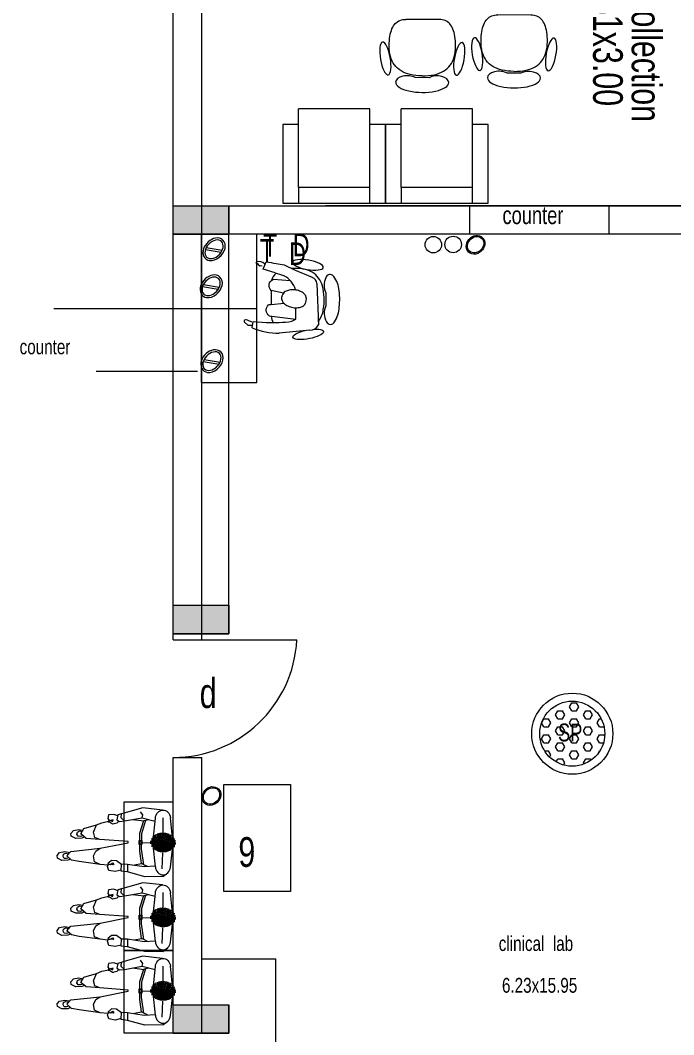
# Model space of a CAD drawing. Header units: metres. Extents: x 191982 to 427160, y -8904 to 80370.
# Drawn here: x 265766 to 271049, y 22452 to 30654 of the extents above; entities that cross this region are included whole.
import ezdxf

# ---------------------------------------------------------------- set-up
doc = ezdxf.new("R2010")
doc.units = ezdxf.units.M
doc.header["$LTSCALE"] = 700
doc.header["$MEASUREMENT"] = 0
doc.layers.get('0').update_dxf_attribs({"lineweight": 9})
for name, color, linetype, lineweight in [('elevations', 22, 'Continuous', 9), ('fur1', 7, 'Continuous', 9), ('FURNITURE', 7, 'Continuous', 9), ('human', 8, 'Continuous', 9), ('MAIN GATE', 7, 'Continuous', 9), ('MANPLAN', 7, 'Continuous', 9), ('NEW PLANS', 7, 'Continuous', 9)]:
    doc.layers.add(name, color=color, linetype=linetype, lineweight=lineweight)
doc.styles.get("Standard").update_dxf_attribs({"font": 'swisscl.ttf'})

# ---------------------------------------------------------------- blocks, each defined once
blk = doc.blocks.new('Seating Man')
at = {"layer": 'MANPLAN'}
for p, q in [((-125.2, 572.5), (-103.1, 575.2)), ((-103.1, 575.2), (-79.7, 555.9)), ((-143.1, 536.7), (-125.2, 572.5)), ((-141.7, 487.8), (-143.1, 536.7)), ((-139.8, 457.1), (-105.8, 495.6)), ((-127.9, 498.1), (-126.5, 518.1)), ((-121.7, 477.7), (-127.9, 498.1)), ((-126.5, 518.1), (-110, 527)), ((-110, 527), (-92.8, 523.6)), ((-105.8, 495.6), (-69.6, 463.9)), ((-92.8, 523.6), (-83.2, 505.7)), ((-83.2, 505.7), (-88.9, 480.8)), ((-79.7, 555.9), (-71.5, 511.9)), ((-71.5, 511.9), (-79.3, 472.4)), ((-151.2, 396), (-139.8, 457.1)), ((-132.5, 465.4), (-141.7, 487.8)), ((-69.6, 463.9), (-44.7, 225.8)), ((35.4, 424), (53.3, 459.8)), ((36.8, 375.1), (35.4, 424)), ((51.9, 405.4), (68.5, 414.4)), ((53.3, 459.8), (75.4, 462.5)), ((68.5, 414.4), (85.7, 410.9)), ((75.4, 462.5), (98.8, 443.3)), ((85.7, 410.9), (95.3, 393)), ((98.8, 443.3), (107, 399.2)), ((-174.7, 227.7), (-151.2, 396)), ((25.8, 228.6), (34.7, 339.4)), ((34.7, 339.4), (71, 382.4)), ((46, 352.7), (36.8, 375.1)), ((50.6, 385.5), (51.9, 405.4)), ((56.8, 365), (50.6, 385.5)), ((71, 382.4), (114, 357.5)), ((95.3, 393), (90.3, 371.2)), ((107, 399.2), (100.4, 365.4)), ((114, 357.5), (143.8, 257.4)), ((-174.7, 227.7), (-154.3, 273.1)), ((-154.3, 273.1), (-106.9, 279.6)), ((-106.9, 279.6), (-67, 262)), ((-67, 262), (-44.7, 225.8)), ((25.8, 228.6), (42.6, 270.3)), ((42.6, 270.3), (84.3, 280.5)), ((84.3, 280.5), (143.8, 257.4)), ((143.8, 257.4), (161.4, 213.8)), ((-225.1, 156.2), (-190.9, 168.7)), ((-190.9, 168.7), (-168.7, 157.3)), ((-182, 164.1), (-174.7, 227.7)), ((-166, 164.9), (-173.6, 155.1)), ((-160.6, 153.5), (-166, 164.9)), ((-44.7, 225.8), (0, 0)), ((8.9, -0.8), (25.8, 228.6)), ((161.4, 213.8), (173.2, 158.6)), ((194.8, 165.1), (180.5, 154.1)), ((224.9, 158.3), (194.8, 165.1)), ((-233.8, 104.7), (-225.1, 156.2)), ((-221.8, 56.6), (-233.8, 104.7)), ((-177.9, 122.1), (-174.1, 140.5)), ((-170.9, 117.2), (-177.9, 122.1)), ((-173.6, 155.1), (-174.7, 144.8)), ((-174.7, 144.8), (-162.7, 124.8)), ((-174.7, 54.4), (-145.4, 93.4)), ((-162.7, 124.8), (-170.9, 117.2)), ((-143.8, 135.1), (-160.6, 153.5)), ((-145.4, 93.4), (-143.8, 135.1)), ((149.6, 128.2), (166.9, 150.1)), ((151.9, 116.2), (149.6, 128.2)), ((158.3, 92.6), (152.9, 114.6)), ((174.3, 75.4), (158.3, 92.6)), ((166.9, 150.1), (166.9, 161.4)), ((166.9, 161.4), (180.5, 155.3)), ((184.6, 92.2), (171.6, 70.9)), ((180.5, 144), (172.2, 128.2)), ((172.2, 128.2), (186.5, 120.7)), ((177.5, 138.4), (180.7, 123.8)), ((180.5, 155.3), (180.5, 144)), ((186.5, 120.7), (180.5, 144)), ((224.5, 82.9), (184.6, 92.2)), ((217.4, 84.6), (229.5, 115.4)), ((246.8, 6.9), (224.5, 82.9)), ((229.5, 115.4), (224.9, 158.3)), ((-274.9, -133.2), (-236, 6.9)), ((-236, 6.9), (-230.4, 57)), ((-171.9, 5), (-236, 6.9)), ((-230.4, 57), (-171, 54.2)), ((-171.9, 5), (-193.3, -130.4)), ((-171, 54.2), (-171.9, 5)), ((0, 0), (8.9, -0.8)), ((171.6, 70.9), (176.2, 30.1)), ((176.2, 30.1), (200.4, 57)), ((176.2, 30.1), (201.3, -113.7)), ((200.4, 57), (233.2, 53.3)), ((282.1, -118.4), (246.8, 6.9)), ((-171, -107.2), (-180.8, -51.2)), ((187.8, -35.9), (176.2, -130.4)), ((-272.7, -280.7), (-274.9, -133.2)), ((-193.3, -130.4), (-187.7, -218.9)), ((-191.7, -155), (-177.5, -127.7)), ((-177.5, -127.7), (-168.2, -107.2)), ((-177.5, -127.7), (-49.4, -108.2)), ((-168.2, -107.2), (-67, -93.3)), ((-67, -93.3), (78.8, -93.3)), ((-49.4, -108.2), (76, -109.1)), ((2.3, -108.6), (-1, -180.6)), ((76, -109.1), (182.7, -142.5)), ((78.8, -93.3), (179, -126.7)), ((201.3, -113.7), (174.7, -217)), ((179, -126.7), (182.7, -142.5)), ((182.7, -142.5), (187.4, -167.6)), ((201.3, -113.7), (224.5, -119.3)), ((224.5, -119.3), (249.6, -100.7)), ((264.2, -276.1), (282.1, -118.4)), ((-194, -219.6), (-16.3, -200.6)), ((25.9, -240.6), (-69.9, -240.6)), ((28.1, -230.6), (-66, -230.6)), ((30.2, -220.6), (-60.9, -220.6)), ((32.4, -210.6), (-54.4, -210.6)), ((34.5, -200.6), (-45.8, -200.6)), ((36.7, -190.6), (-33.6, -190.6)), ((14.4, -180.6), (-9.9, -180.6)), ((19.9, -200.6), (198.5, -219.6)), ((26.4, -238.6), (77, -249.4)), ((28.5, -228.8), (73.6, -238.4)), ((30.6, -219.1), (68.9, -227.2)), ((32.7, -209.3), (62.4, -215.6)), ((34.8, -199.5), (53, -203.4)), ((-272.7, -280.7), (-243.1, -320.8)), ((-209.7, -275.2), (-81.3, -281.3)), ((17.3, -280.6), (-76.4, -280.6)), ((19.5, -270.6), (-76, -270.6)), ((15.2, -290.6), (-76, -290.6)), ((13, -300.6), (-74.9, -300.6)), ((21.6, -260.6), (-74.8, -260.6)), ((10.9, -310.6), (-73, -310.6)), ((23.8, -250.6), (-72.8, -250.6)), ((8.7, -320.6), (-70.2, -320.6)), ((7.7, -326.7), (66.8, -339.2)), ((9.8, -316.9), (71.3, -329.9)), ((11.9, -307.1), (74.8, -320.5)), ((14, -297.3), (77.5, -310.8)), ((16, -287.5), (79.4, -301)), ((18.1, -277.8), (80.5, -291)), ((20.2, -268), (80.9, -280.9)), ((22.3, -258.2), (80.5, -270.6)), ((24.4, -248.4), (79.2, -260.1)), ((202.3, -280.1), (83.7, -278.9)), ((-197.3, -342.4), (-27.2, -360.6)), ((6.6, -330.6), (-66.5, -330.6)), ((4.5, -340.6), (-61.6, -340.6)), ((2.3, -350.6), (-55.2, -350.6)), ((0.2, -360.6), (-46.9, -360.6)), ((-2, -370.6), (-35.3, -370.6)), ((-2.7, -380.6), (-14.6, -380.6)), ((-3.7, -380.5), (7, -382.7)), ((-2.7, -375.6), (19.8, -380.4)), ((-0.6, -365.8), (35.4, -373.4)), ((1.5, -356), (46.2, -365.5)), ((3.6, -346.2), (54.6, -357.1)), ((5.7, -336.4), (61.3, -348.3)), ((40.3, -359.2), (201.9, -342.4))]:
    blk.add_line(p, q, dxfattribs=at)
for points in [[(-15.1, -88.2), (19.4, -88.2), (19.4, -111.5), (-15.1, -111.5)], [(-12.6, -89.8), (16.6, -89.8), (16.6, -109.9), (-12.6, -109.9)]]:
    blk.add_lwpolyline(points, close=True, dxfattribs=at)
blk.add_ellipse((-187.5, -281.1), major_axis=(72.5, 0), ratio=0.852791, start_param=1.661118, end_param=4.57586, dxfattribs=at)
at = {"layer": 'MANPLAN', "extrusion": (0, 0, -1)}
blk.add_ellipse((192, -281.1), major_axis=(-72.5, 0), ratio=0.852791, start_param=1.661118, end_param=4.57586, dxfattribs=at)
blk = doc.blocks.new('CHAIR HUMAN')
at = {"layer": 'FURNITURE', "color": 8}
for p, q in [((-28.18, 22.59), (-29.99, 21.39)), ((-26.87, 22.25), (-28.18, 22.59)), ((-26.45, 23.08), (-26.56, 20.53)), ((-26.56, 20.53), (-21.37, 19.91)), ((-3.93, 19.47), (-15.58, 23.06)), ((-20.78, 17.15), (-10.32, 16.32)), ((-11.62, 17.49), (-10.32, 16.32)), ((-10.32, 16.32), (-11.13, 11.96)), ((-4.91, 0.99), (-1.09, 16.82)), ((-20.96, 12.75), (-21.91, 12.95)), ((-16.02, 11.22), (-20.96, 12.75)), ((-17.24, 9.83), (-17.46, 8.82)), ((-17.08, 7.25), (-22.07, 7.18)), ((-8.57, 6.25), (-7.89, 7.38)), ((-21.86, 0.1), (-26.79, -0.42)), ((-21.97, 2.68), (-15.4, 1.86)), ((-28.18, -1.64), (-27.4, -1.72)), ((-26.79, -0.42), (-26.2, -3.51)), ((-26.2, -3.51), (-26.2, -3.51)), ((-26.2, -3.51), (-26.2, -3.51)), ((-22.22, -3.67), (-19.05, -3.7)), ((-19.05, -3.7), (-14.6, -2.65)), ((-14.6, -2.65), (-7.15, -1.1))]:
    blk.add_line(p, q, dxfattribs=at)
at = {"layer": 'FURNITURE', "color": 253}
for p, q in [((-7.89, 7.38), (-7.74, 8.53)), ((-7.74, 8.53), (-7.84, 9.63))]:
    blk.add_line(p, q, dxfattribs=at)
at = {"layer": 'FURNITURE'}
blk.add_line((-22.25, 2.83), (-21.97, 2.68), dxfattribs=at)
for points in [[(-20.01, 17.09, -0.12585), (-18.76, 19.46, -0.12585)], [(-1.39, 15.6, -0.1466), (-0.38, 10.46, -0.10836), (-2.58, 1.41, -0.19652), (-7.57, -3.09, -0.140333), (-15.07, -3.08, -0.015809), (-15.85, -2.91, -0.015809)], [(-21.47, 0.14, -0.171126), (-22.7, 3.27)]]:
    blk.add_lwpolyline(points, format="xyb", dxfattribs=at)
blk.add_lwpolyline([(-22.03, 7.18), (-20.9, 12.74)], dxfattribs=at)
blk.add_lwpolyline([(-0.68, 3.9), (0.35, 8.92, -0.246024), (1.78, 15, -0.627364), (4.93, 14.41, -0.121702), (5.63, 8.35, -0.072521), (3.99, 1.22, -0.181268), (0.53, -3.48, -0.504268), (-1.83, -2.01, -0.233344), (-0.68, 3.9, -0.38021)], format="xyb", close=True, dxfattribs=at)
at = {"layer": 'FURNITURE', "color": 8}
for centre, start, end in [((-19.84, 14.64), 110.5954, 219.206), ((-20.6, 4.94), 123.3791, 231.9897)]:
    blk.add_arc(centre, 2.68, start, end, dxfattribs=at)
at = {"layer": 'FURNITURE'}
blk.add_ellipse((-4.28, 21.29, -17.21), major_axis=(-5.69, 2.31), ratio=0.286876, start_param=2.025834, end_param=7.681694, dxfattribs=at)
at = {"layer": 'FURNITURE', "color": 8, "extrusion": (0, 0, -1)}
for centre, major_axis, ratio, start_param, end_param in [((-29.52, 21.04), (0, -0.588), 1, -0.181994, 2.206091), ((-37.86, 66.35), (46.66, 0), 1, 1.337822, 1.388802), ((-21.07, 0.76), (24.86, -0.06), 0.919648, 4.491971, 4.932807), ((-27.59, -25.99), (47.8, -11.87), 0.939866, 4.610213, 4.814565), ((-4.47, 16.04), (3.47, 0), 1, 4.867739, 6.055789), ((-12.59, 4.24), (0, -7.86), 1, 2.913029, 3.182008), ((-12.59, 4.24), (7.86, 0), 1, 4.752804, 5.021783), ((-14.56, 8.79), (0, -2.9), 1, 1.166218, 1.580842), ((-14.85, 8.96), (2.54, 0), 1, 3.491617, 4.236706), ((-13.09, 6.41), (0, -5.63), 1, 2.594814, 2.913029), ((-11.96, 6.18), (0, -5.82), 1, 3.450037, 3.73676), ((-10.5, 8.91), (0, -2.76), 1, 3.85574, 4.450397), ((-20.3, 8.59), (8.35, 0), 1, 0.429031, 1.337682), ((-15.1, 8.15), (2.18, 0), 1, 2.108812, 2.908893), ((-12.91, 10.84), (0, -5.63), 1, 0.309394, 0.627609), ((-12.23, 12.96), (0, -7.86), 1, 0.040415, 0.309394), ((-12.23, 12.96), (0, -7.86), 1, -0.228563, 0.040415), ((-11.21, 9.18), (3.94, 0), 1, 0.836911, 1.376484), ((6.06, -246.49), (0, -248.16), 1, 3.028829, 3.042968), ((-7.75, 1.79), (2.95, 0), 1, 0.274705, 1.364745), ((-29.74, -2.48), (0.428, 0), 1, 3.842995, 5.296205), ((-28.34, -0.27), (2.87, 0), 1, 0.966213, 2.087194), ((-29.43, -1.43), (0, -0.689), 1, -1.1852, 0.10245), ((-28.47, -1.82), (0, -0.345), 1, 1.956393, 4.171446), ((-34.81, -265.82), (0, -262.45), 1, 3.174422, 3.189594)]:
    blk.add_ellipse(centre, major_axis=major_axis, ratio=ratio, start_param=start_param, end_param=end_param, dxfattribs=at)
at = {"layer": 'FURNITURE', "color": 253, "extrusion": (0, 0, -1)}
blk.add_ellipse((-29.46, -2.23), major_axis=(0.602, 0), ratio=1, start_param=2.087194, end_param=3.199031, dxfattribs=at)
at = {"layer": 'FURNITURE'}
blk.add_ellipse((-9.79, -5.6, -17.21), major_axis=(-6.15, 0.17), ratio=0.3, dxfattribs=at)
blk = doc.blocks.new('ws')
at = {"layer": 'FURNITURE'}
for p, q in [((668704.6, 47927.4), (667265, 47927.4)), ((667265, 47477.2), (667265, 47927.4)), ((668658.9, 46660.3), (668658.9, 47927.4)), ((668704.6, 46621.1), (668704.6, 47927.4)), ((667295.5, 47507.7), (667295.5, 47897)), ((668613.2, 47897), (667295.5, 47897)), ((667318.3, 47507.7), (667318.3, 47874.1)), ((668613.2, 47874.1), (667318.3, 47874.1)), ((667332.9, 47874.1), (667332.7, 47505.7)), ((667881.3, 47873.9), (667332.9, 47874.1)), ((667881.3, 47851.1), (667332.9, 47851.3)), ((667355.7, 47851.3), (667355.5, 47505.7)), ((667363.3, 47843.6), (667363.1, 47505.7)), ((667850.8, 47843.5), (667363.3, 47843.6)), ((667375.5, 47843.6), (667375.3, 47505.7)), ((667838.6, 47831.3), (667375.5, 47831.5)), ((667838.4, 47505.5), (667838.6, 47843.5)), ((667850.6, 47505.5), (667850.8, 47843.5)), ((667858.2, 47505.5), (667858.4, 47851.1)), ((667881.1, 47505.5), (667881.3, 47873.9)), ((668213.4, 47874.1), (668613.2, 47874.1)), ((668213.4, 47851.3), (668213.4, 47874.1)), ((668613.2, 47851.3), (668213.4, 47851.3)), ((668613.2, 47874.1), (668613.2, 47897)), ((668613.2, 47874.1), (668613.2, 47851.3)), ((668120.7, 47522.9), (667265, 47522.9)), ((667318.3, 47507.7), (667295.5, 47507.7)), ((667332.7, 47505.7), (667355.5, 47505.7)), ((667363.1, 47505.7), (667850.6, 47505.5)), ((667375.3, 47517.9), (667838.4, 47517.7)), ((667642, 47499.1), (667571.7, 47499.1)), ((667858.2, 47505.5), (667881.1, 47505.5)), ((668120.7, 46646.1), (668120.7, 47522.9)), ((668075, 47477.2), (667265, 47477.2)), ((668075, 47477.2), (668075, 46606.5)), ((668393.3, 46487.4), (668371.1, 46487.4))]:
    blk.add_line(p, q, dxfattribs=at)
at = {"layer": 'FURNITURE', "ltscale": 12}
for p, q in [((668798.3, 47820.7, 375.4), (668790.3, 47812.3, 375.4)), ((668807.4, 47828.5, 375.4), (668798.3, 47820.7, 375.4)), ((668817.5, 47835.6, 375.4), (668807.4, 47828.5, 375.4)), ((668828.8, 47842, 375.4), (668817.5, 47835.6, 375.4)), ((668841.1, 47847.8, 375.4), (668828.8, 47842, 375.4)), ((668854.5, 47852.9, 375.4), (668841.1, 47847.8, 375.4)), ((668868.9, 47857.3, 375.4), (668854.5, 47852.9, 375.4)), ((668884.5, 47861.1, 375.4), (668868.9, 47857.3, 375.4)), ((668901.1, 47864.2, 375.4), (668884.5, 47861.1, 375.4)), ((668918.7, 47866.6, 375.4), (668901.1, 47864.2, 375.4)), ((668937.5, 47868.4, 375.4), (668918.7, 47866.6, 375.4)), ((668957.3, 47869.5, 375.4), (668937.5, 47868.4, 375.4)), ((668978.3, 47870, 375.4), (668957.3, 47869.5, 375.4)), ((669001.8, 47869.4, 375.4), (668978.3, 47870, 375.4)), ((669024.1, 47867.5, 375.4), (669001.8, 47869.4, 375.4)), ((669045.3, 47864.3, 375.4), (669024.1, 47867.5, 375.4)), ((669065.2, 47859.7, 375.4), (669045.3, 47864.3, 375.4)), ((669083.9, 47853.8, 375.4), (669065.2, 47859.7, 375.4)), ((669101.5, 47846.5, 375.4), (669083.9, 47853.8, 375.4)), ((669117.8, 47837.9, 375.4), (669101.5, 47846.5, 375.4)), ((669132.9, 47827.9, 375.4), (669117.8, 47837.9, 375.4)), ((669146.9, 47816.6, 375.4), (669132.9, 47827.9, 375.4)), ((668764.9, 47747.8, 375.4), (668764.5, 47734.7, 375.4)), ((668766.5, 47760.2, 375.4), (668764.9, 47747.8, 375.4)), ((668769.1, 47772, 375.4), (668766.5, 47760.2, 375.4)), ((668772.8, 47783, 375.4), (668769.1, 47772, 375.4)), ((668777.6, 47793.5, 375.4), (668772.8, 47783, 375.4)), ((668783.4, 47803.2, 375.4), (668777.6, 47793.5, 375.4)), ((668790.3, 47812.3, 375.4), (668783.4, 47803.2, 375.4)), ((669159.6, 47803.9, 375.4), (669146.9, 47816.6, 375.4)), ((669171.2, 47789.9, 375.4), (669159.6, 47803.9, 375.4)), ((669181.5, 47774.6, 375.4), (669171.2, 47789.9, 375.4)), ((669190.7, 47757.8, 375.4), (669181.5, 47774.6, 375.4)), ((669198.6, 47739.8, 375.4), (669190.7, 47757.8, 375.4)), ((669205.3, 47720.4, 375.4), (669198.6, 47739.8, 375.4)), ((668765.9, 47466.6, 375.4), (668764.5, 47734.7, 375.4)), ((669210.9, 47699.6, 375.4), (669205.3, 47720.4, 375.4)), ((669215.2, 47677.5, 375.4), (669210.9, 47699.6, 375.4)), ((669218.4, 47654.1, 375.4), (669215.2, 47677.5, 375.4)), ((669236.2, 47547.3, 375.4), (669235.6, 47659.2, 375.4)), ((669220.3, 47629.3, 375.4), (669218.4, 47654.1, 375.4)), ((669220.6, 47577, 375.4), (669218.9, 47552.2, 375.4)), ((669221.1, 47603.1, 375.4), (669220.3, 47629.3, 375.4)), ((669221.1, 47603.1, 375.4), (669220.6, 47577, 375.4)), ((669211.9, 47506.6, 375.4), (669206.6, 47485.7, 375.4)), ((669216, 47528.7, 375.4), (669211.9, 47506.6, 375.4)), ((669218.9, 47552.2, 375.4), (669216, 47528.7, 375.4)), ((668766.5, 47453.5, 375.4), (668765.9, 47466.6, 375.4)), ((668768.2, 47441.1, 375.4), (668766.5, 47453.5, 375.4)), ((668771, 47429.4, 375.4), (668768.2, 47441.1, 375.4)), ((668774.8, 47418.4, 375.4), (668771, 47429.4, 375.4)), ((668779.7, 47408, 375.4), (668774.8, 47418.4, 375.4)), ((669173.2, 47415.8, 375.4), (669161.8, 47401.7, 375.4)), ((669183.4, 47431.3, 375.4), (669173.2, 47415.8, 375.4)), ((669192.3, 47448.1, 375.4), (669183.4, 47431.3, 375.4)), ((669200.1, 47466.3, 375.4), (669192.3, 47448.1, 375.4)), ((669206.6, 47485.7, 375.4), (669200.1, 47466.3, 375.4)), ((668785.6, 47398.3, 375.4), (668779.7, 47408, 375.4)), ((668792.6, 47389.3, 375.4), (668785.6, 47398.3, 375.4)), ((668800.7, 47381, 375.4), (668792.6, 47389.3, 375.4)), ((668809.9, 47373.3, 375.4), (668800.7, 47381, 375.4)), ((668820.1, 47366.3, 375.4), (668809.9, 47373.3, 375.4)), ((668831.4, 47360, 375.4), (668820.1, 47366.3, 375.4)), ((668843.8, 47354.4, 375.4), (668831.4, 47360, 375.4)), ((668857.2, 47349.4, 375.4), (668843.8, 47354.4, 375.4)), ((668871.7, 47345.1, 375.4), (668857.2, 47349.4, 375.4)), ((668887.3, 47341.5, 375.4), (668871.7, 47345.1, 375.4)), ((668903.9, 47338.6, 375.4), (668887.3, 47341.5, 375.4)), ((668921.6, 47336.4, 375.4), (668903.9, 47338.6, 375.4)), ((668940.4, 47334.8, 375.4), (668921.6, 47336.4, 375.4)), ((668960.3, 47333.9, 375.4), (668940.4, 47334.8, 375.4)), ((668981.2, 47333.7, 375.4), (668960.3, 47333.9, 375.4)), ((669004.7, 47334.5, 375.4), (668981.2, 47333.7, 375.4)), ((669027, 47336.6, 375.4), (669004.7, 47334.5, 375.4)), ((669048.1, 47340.1, 375.4), (669027, 47336.6, 375.4)), ((669068, 47344.9, 375.4), (669048.1, 47340.1, 375.4)), ((669086.7, 47351, 375.4), (669068, 47344.9, 375.4)), ((669104.1, 47358.5, 375.4), (669086.7, 47351, 375.4)), ((669120.4, 47367.3, 375.4), (669104.1, 47358.5, 375.4)), ((669135.4, 47377.4, 375.4), (669120.4, 47367.3, 375.4)), ((669149.2, 47388.9, 375.4), (669135.4, 47377.4, 375.4)), ((669161.8, 47401.7, 375.4), (669149.2, 47388.9, 375.4)), ((668771.4, 47086.2, 375.4), (668762.3, 47078.4, 375.4)), ((668781.5, 47093.3, 375.4), (668771.4, 47086.2, 375.4)), ((668792.7, 47099.7, 375.4), (668781.5, 47093.3, 375.4)), ((668805, 47105.5, 375.4), (668792.7, 47099.7, 375.4)), ((668818.4, 47110.6, 375.4), (668805, 47105.5, 375.4)), ((668832.9, 47115, 375.4), (668818.4, 47110.6, 375.4)), ((668848.4, 47118.8, 375.4), (668832.9, 47115, 375.4)), ((668865, 47121.9, 375.4), (668848.4, 47118.8, 375.4)), ((668882.7, 47124.3, 375.4), (668865, 47121.9, 375.4)), ((668901.5, 47126.1, 375.4), (668882.7, 47124.3, 375.4)), ((668921.3, 47127.2, 375.4), (668901.5, 47126.1, 375.4)), ((668942.2, 47127.7, 375.4), (668921.3, 47127.2, 375.4)), ((668965.8, 47127.1, 375.4), (668942.2, 47127.7, 375.4)), ((668988.1, 47125.3, 375.4), (668965.8, 47127.1, 375.4)), ((669009.2, 47122, 375.4), (668988.1, 47125.3, 375.4)), ((669029.2, 47117.4, 375.4), (669009.2, 47122, 375.4)), ((669047.9, 47111.5, 375.4), (669029.2, 47117.4, 375.4)), ((669065.4, 47104.2, 375.4), (669047.9, 47111.5, 375.4)), ((669081.8, 47095.6, 375.4), (669065.4, 47104.2, 375.4)), ((669096.9, 47085.6, 375.4), (669081.8, 47095.6, 375.4)), ((669110.8, 47074.3, 375.4), (669096.9, 47085.6, 375.4)), ((668728.9, 47005.5, 375.4), (668728.4, 46992.4, 375.4)), ((668730.4, 47017.9, 375.4), (668728.9, 47005.5, 375.4)), ((668733.1, 47029.7, 375.4), (668730.4, 47017.9, 375.4)), ((668736.7, 47040.8, 375.4), (668733.1, 47029.7, 375.4)), ((668741.5, 47051.2, 375.4), (668736.7, 47040.8, 375.4)), ((668747.4, 47060.9, 375.4), (668741.5, 47051.2, 375.4)), ((668754.3, 47070, 375.4), (668747.4, 47060.9, 375.4)), ((668762.3, 47078.4, 375.4), (668754.3, 47070, 375.4)), ((669123.6, 47061.6, 375.4), (669110.8, 47074.3, 375.4)), ((669135.1, 47047.6, 375.4), (669123.6, 47061.6, 375.4)), ((669145.5, 47032.3, 375.4), (669135.1, 47047.6, 375.4)), ((669154.6, 47015.6, 375.4), (669145.5, 47032.3, 375.4)), ((669162.6, 46997.5, 375.4), (669154.6, 47015.6, 375.4)), ((668729.9, 46724.3, 375.4), (668728.4, 46992.4, 375.4)), ((669169.3, 46978.1, 375.4), (669162.6, 46997.5, 375.4)), ((669174.8, 46957.3, 375.4), (669169.3, 46978.1, 375.4)), ((669179.2, 46935.2, 375.4), (669174.8, 46957.3, 375.4)), ((669182.3, 46911.8, 375.4), (669179.2, 46935.2, 375.4)), ((669184.3, 46887, 375.4), (669182.3, 46911.8, 375.4)), ((669185, 46860.9, 375.4), (669184.3, 46887, 375.4)), ((669185, 46860.9, 375.4), (669184.6, 46834.7, 375.4)), ((669200.1, 46805, 375.4), (669199.5, 46916.9, 375.4)), ((669175.9, 46764.3, 375.4), (669170.6, 46743.5, 375.4)), ((669180, 46786.4, 375.4), (669175.9, 46764.3, 375.4)), ((669182.9, 46809.9, 375.4), (669180, 46786.4, 375.4)), ((669184.6, 46834.7, 375.4), (669182.9, 46809.9, 375.4)), ((668730.5, 46711.2, 375.4), (668729.9, 46724.3, 375.4)), ((668732.2, 46698.8, 375.4), (668730.5, 46711.2, 375.4)), ((668734.9, 46687.1, 375.4), (668732.2, 46698.8, 375.4)), ((668738.7, 46676.1, 375.4), (668734.9, 46687.1, 375.4)), ((668743.6, 46665.7, 375.4), (668738.7, 46676.1, 375.4)), ((669137.2, 46673.6, 375.4), (669125.8, 46659.4, 375.4)), ((669147.3, 46689, 375.4), (669137.2, 46673.6, 375.4)), ((669156.3, 46705.8, 375.4), (669147.3, 46689, 375.4)), ((669164.1, 46724, 375.4), (669156.3, 46705.8, 375.4)), ((669170.6, 46743.5, 375.4), (669164.1, 46724, 375.4)), ((668749.6, 46656, 375.4), (668743.6, 46665.7, 375.4)), ((668756.6, 46647, 375.4), (668749.6, 46656, 375.4)), ((668764.7, 46638.7, 375.4), (668756.6, 46647, 375.4)), ((668773.8, 46631, 375.4), (668764.7, 46638.7, 375.4)), ((668784.1, 46624, 375.4), (668773.8, 46631, 375.4)), ((668795.4, 46617.7, 375.4), (668784.1, 46624, 375.4)), ((668807.7, 46612.1, 375.4), (668795.4, 46617.7, 375.4)), ((668821.2, 46607.1, 375.4), (668807.7, 46612.1, 375.4)), ((668835.7, 46602.9, 375.4), (668821.2, 46607.1, 375.4)), ((668851.3, 46599.3, 375.4), (668835.7, 46602.9, 375.4)), ((668867.9, 46596.3, 375.4), (668851.3, 46599.3, 375.4)), ((668885.6, 46594.1, 375.4), (668867.9, 46596.3, 375.4)), ((668904.4, 46592.5, 375.4), (668885.6, 46594.1, 375.4)), ((668924.2, 46591.6, 375.4), (668904.4, 46592.5, 375.4)), ((668945.2, 46591.4, 375.4), (668924.2, 46591.6, 375.4)), ((668968.7, 46592.2, 375.4), (668945.2, 46591.4, 375.4)), ((668991, 46594.3, 375.4), (668968.7, 46592.2, 375.4)), ((669012.1, 46597.8, 375.4), (668991, 46594.3, 375.4)), ((669032, 46602.6, 375.4), (669012.1, 46597.8, 375.4)), ((669050.6, 46608.7, 375.4), (669032, 46602.6, 375.4)), ((669068.1, 46616.2, 375.4), (669050.6, 46608.7, 375.4)), ((669084.3, 46625, 375.4), (669068.1, 46616.2, 375.4)), ((669099.4, 46635.1, 375.4), (669084.3, 46625, 375.4)), ((669113.2, 46646.6, 375.4), (669099.4, 46635.1, 375.4)), ((669125.8, 46659.4, 375.4), (669113.2, 46646.6, 375.4))]:
    blk.add_line(p, q, dxfattribs=at)
at = {"layer": 'FURNITURE', "color": 8}
for p, q in [((667487.6, 47281.4), (667822.4, 47336.9)), ((668122.3, 47297.1), (668115.7, 47226.3)), ((668130.8, 47272.7), (668168.3, 47277.1)), ((668168.3, 47277.1), (668213.7, 47237.3)), ((667445.6, 46768.1), (667399.3, 47219.1)), ((667692.3, 47198.2), (667652, 47170.9)), ((667858.2, 47147), (667652, 47170.9)), ((667652, 47170.9), (667658.1, 47047.4)), ((668115.7, 47226.3), (667970.3, 47228.6)), ((667961.9, 47110.4), (667858.2, 47147)), ((667971, 47064.7), (667961.9, 47110.4)), ((667790.2, 47008.7), (667932.2, 47032.5)), ((667932.2, 47032.5), (667959.2, 47034.4)), ((667959.2, 47034.4), (667971, 47064.7)), ((667551.8, 46933.1), (667551.9, 46965.5)), ((667566.3, 46899.4), (667551.8, 46933.1)), ((667551.9, 46965.5), (667558.6, 46995.3)), ((667818.7, 46965.9), (667820.9, 46937.2)), ((667804.8, 46895.3), (667942.2, 46874.6)), ((667699.3, 46631.4), (667499.6, 46702.1)), ((667922.6, 46751), (667738.2, 46752.8)), ((667910, 46680.1), (668043.9, 46647.4)), ((667930.8, 46754), (667922.6, 46751)), ((667818.3, 46585.9), (667699.3, 46631.4)), ((668043.9, 46647.4), (668016.1, 46564.4)), ((668077.6, 46608.5), (668055.8, 46609.4)), ((667905.7, 46574.8), (667818.3, 46585.9)), ((668016.1, 46564.4), (668016.1, 46564.4)), ((668016.1, 46564.4), (668016.1, 46564.4))]:
    blk.add_line(p, q, dxfattribs=at)
at = {"layer": 'FURNITURE'}
for radius, start, end in [(455.4, 227.58428, 315.07695), (395.4, 228.60258, 314.42061)]:
    blk.add_arc((668382.2, 46942.7), radius, start, end, dxfattribs=at)
at = {"layer": 'FURNITURE', "ltscale": 12, "extrusion": (0, 0, -1)}
for centre, major_axis, ratio, start_param, end_param in [((669081, 47901.1, 0), (-132.2, 22.6), 0.3, -1.570796, 4.712389), ((669274, 47724.1, 0), (-0.5, 93.9), 0.571429, 3.95137, 6.283186), ((669274.7, 47603.4, 0), (-1.2, 214.5), 0.375, 0, 3.141593), ((669275.4, 47482.8, 0), (-0.5, 93.9), 0.571429, 3.141592, 5.473402), ((669084.3, 47303.7, 0), (131.9, 24), 0.3, 4.712389, 10.995574), ((669044.9, 47158.8, 0), (-132.2, 22.6), 0.3, -1.570796, 4.712389), ((669238, 46981.8, 0), (-0.5, 93.9), 0.571429, 3.95137, 6.283186), ((669238.7, 46861.1, 0), (-1.2, 214.5), 0.375, 0, 3.141593), ((669239.3, 46740.5, 0), (-0.5, 93.9), 0.571429, 3.141592, 5.473402), ((669048.2, 46561.4, 0), (131.9, 24), 0.3, 4.712389, 10.995574)]:
    blk.add_ellipse(centre, major_axis=major_axis, ratio=ratio, start_param=start_param, end_param=end_param, dxfattribs=at)
at = {"layer": 'FURNITURE', "color": 8}
for centre, major_axis, ratio, start_param, end_param in [((667890.7, 46701.4), (685.9, -91), 0.919648, 1.350379, 1.791214), ((667489.6, 47184.9), (95.7, -12.3), 1, 1.719618, 2.907669), ((667970.5, 45939.2), (1362.8, 149), 0.939866, 1.46862, 1.672973), ((668598.4, 48448.2), (1287.2, -173.8), 1, 4.47917, 4.53015), ((668199.3, 47229.4), (2.8, 16.1), 1, 2.999443, 5.387528), ((667629.4, 46965.7), (13.3, 75.6), 1, 0.753992, 1.348649), ((667659.4, 46884.7), (28.1, 159.6), 1, 0.348288, 0.635012), ((667669.5, 46828.9), (215.4, -37.9), 1, 1.651056, 1.920034), ((667669.5, 46828.9), (37.9, 215.4), 1, -0.188719, 0.08026), ((667691.5, 46887), (27.2, 154.3), 1, -0.506934, -0.188719), ((667749.7, 46950.8), (69.6, -12.3), 1, 0.389868, 1.134958), ((667740.9, 46947.2), (14, 79.4), 1, 4.347655, 4.762279), ((667650, 46970.3), (108.1, -19), 1, 4.018348, 4.557921), ((667692.3, 47070.9), (37.9, 215.4), 1, 2.952874, 3.221852), ((667692.3, 47070.9), (37.9, 215.4), 1, 3.221852, 3.490831), ((667898.6, 46920.2), (230.4, -31.4), 1, 3.571543, 4.480193), ((667703.1, 47009.8), (27.2, 154.3), 1, 3.490831, 3.809046), ((667753.4, 46927.6), (59.8, -10.5), 1, 5.290249, 6.09033), ((667527, 46779.6), (81, -14.3), 1, 3.456142, 4.546182), ((666219.5, 39981.7), (977.7, 6838.9), 1, -0.105221, -0.091082), ((668085.1, 46602.5), (1.66, 9.45), 1, -1.145356, 1.069697), ((668113, 46609.6), (3.3, 18.9), 1, 1.996237, 3.283887), ((668117.6, 46579.7), (11.7, -2.1), 1, 0.741246, 2.194457), ((667274.9, 39295.9), (972.1, 7241.2), 1, 0.031824, 0.046996), ((668087.4, 46645.9), (78.6, -13.8), 1, 4.14765, 5.268631), ((668110.9, 46587.4), (16.5, -2.9), 1, 5.268631, 6.380468)]:
    blk.add_ellipse(centre, major_axis=major_axis, ratio=ratio, start_param=start_param, end_param=end_param, dxfattribs=at)
at = {"layer": 'FURNITURE', "color": 8, "extrusion": (0, 0, -1)}
blk.add_ellipse((667893.2, 46818.4), major_axis=(73.4, -12.9), ratio=1, start_param=-1.028066, end_param=0.867547, dxfattribs=at)
blk = doc.blocks.new('sofa1')
at = {"layer": 'fur1', "ltscale": 0.5}
for p, q in [((-16.33, 0), (-16.33, -25)), ((-11.33, 0), (-16.33, 0)), ((11.33, 0), (-11.33, 0)), ((-11.33, 0), (-11.33, -30)), ((16.33, 0), (11.33, 0)), ((11.33, -5), (11.33, 0)), ((11.33, -5), (11.33, 0)), ((16.33, -25), (16.33, 0)), ((-11.33, -5), (11.33, -5)), ((11.33, -5), (11.33, -30)), ((-16.33, -25), (-11.33, -25)), ((11.33, -25), (16.33, -25)), ((-11.33, -30), (11.33, -30))]:
    blk.add_line(p, q, dxfattribs=at)
blk = doc.blocks.new('DAS')
at = {"layer": 'MAIN GATE'}
h = blk.add_hatch(dxfattribs=at)
h.set_pattern_fill('HEX', color=1, scale=0.3, style=0)
h.paths.add_polyline_path([(-3163.779, -2.1999, 1), (-3163.253, -2.1999, 1)])
at = {"layer": 'MAIN GATE', "color": 5}
for radius in [0.3279, 0.263]:
    blk.add_circle((-3163.516, -2.1999), radius, dxfattribs=at)
at = {"layer": 'NEW PLANS', "color": 7}
blk.add_text('SP', height=0.144, dxfattribs=at).set_placement((-3163.6314, -2.2621))

msp = doc.modelspace()

# ---------------------------------------------------------------- hatches: boundary and pattern name
at = {"layer": 'NEW PLANS'}
for points in [[(267002.955, 29154.132), (267002.955, 28924.132), (267232.955, 28924.132), (267232.955, 29154.132)], [(267002.955, 29154.132), (267002.955, 28924.132), (267232.955, 28924.132), (267232.955, 29154.132)], [(267232.955, 29154.132), (267232.955, 28924.132), (267452.955, 28924.132), (267452.955, 29154.132)], [(267232.955, 29154.132), (267232.955, 28924.132), (267452.955, 28924.132), (267452.955, 29154.132)], [(267002.955, 25924.132), (267002.955, 25694.132), (267232.955, 25694.132), (267232.955, 25924.132)], [(267002.955, 25924.132), (267002.955, 25694.132), (267232.955, 25694.132), (267232.955, 25924.132)], [(267232.955, 25924.132), (267232.955, 25694.132), (267452.955, 25694.132), (267452.955, 25924.132)], [(267232.955, 25924.132), (267232.955, 25694.132), (267452.955, 25694.132), (267452.955, 25924.132)], [(267002.955, 22694.132), (267002.955, 22464.132), (267232.955, 22464.132), (267232.955, 22694.132)], [(267002.955, 22694.132), (267002.955, 22464.132), (267232.955, 22464.132), (267232.955, 22694.132)], [(267232.955, 22694.132), (267232.955, 22464.132), (267452.955, 22464.132), (267452.955, 22694.132)], [(267232.955, 22694.132), (267232.955, 22464.132), (267452.955, 22464.132), (267452.955, 22694.132)]]:
    msp.add_hatch(color=256, dxfattribs=at).paths.add_polyline_path(points)

# ---------------------------------------------------------------- linework, layer by layer
at = {"layer": 'elevations'}
for p, q in [((267232.955, 23064.642), (267832.955, 23064.642)), ((267832.955, 22694.132), (267832.955, 23064.642)), ((267832.955, 20510.366), (267832.955, 22694.132))]:
    msp.add_line(p, q, dxfattribs=at)
for points in [[(267677.955, 27724.132), (267677.955, 28924.132), (267227.955, 28924.132), (267227.955, 27724.132)], [(267411.167, 24473.941), (267949.412, 24473.941), (267949.412, 23609.972), (267411.167, 23609.972)]]:
    msp.add_lwpolyline(points, close=True, dxfattribs=at)
at = {"layer": 'FURNITURE'}
for points in [[(267002.955, 24333.006), (266602.955, 24333.006), (266602.955, 23133.006), (267002.955, 23133.006)], [(267002.955, 24333.006), (266602.955, 24333.006), (266602.955, 23133.006), (267002.955, 23133.006)], [(267002.955, 23133.006), (266602.955, 23133.006), (266602.955, 22466.213), (267002.955, 22466.213)], [(267002.955, 23133.006), (266602.955, 23133.006), (266602.955, 22466.213), (267002.955, 22466.213)]]:
    msp.add_lwpolyline(points, close=True, dxfattribs=at)
at = {"layer": 'MAIN GATE'}
for p, q in [((269397.381, 29154.132), (270527.054, 29154.132)), ((269397.381, 29154.132), (269397.381, 28924.132)), ((270527.054, 28924.132), (270527.054, 29154.132)), ((267262.826, 28800.604), (267390.138, 28779.212)), ((267269.609, 28816.601), (267398.675, 28794.915)), ((267239.241, 28500.785), (267366.553, 28479.393)), ((267246.025, 28516.782), (267375.09, 28495.095)), ((267245.678, 27896.297), (267372.99, 27874.905)), ((267252.461, 27912.294), (267381.527, 27890.607))]:
    msp.add_line(p, q, dxfattribs=at)
for centre in [(269105.428, 28839.791), (269265.939, 28841.395)]:
    msp.add_circle(centre, 66.854, dxfattribs=at)
at = {"layer": 'MAIN GATE', "extrusion": (0, 0, -1)}
for centre in [(267332.579, 28802.524), (267308.995, 28502.705), (267315.432, 27898.217)]:
    msp.add_ellipse(centre, major_axis=(59.927, 62.667), ratio=0.69014724, dxfattribs=at)
at = {"layer": 'MAIN GATE'}
for centre in [(269447.445, 28839.144), (267312.096, 24382.223)]:
    msp.add_ellipse(centre, major_axis=(-49.42, -51.679), ratio=0.8379126, dxfattribs=at)
for points, knots in [([(267404.187, 28877.405), (267421.258, 28861.08), (267426.615, 28834.992), (267409.732, 28755.518), (267348.575, 28704.264), (267255.502, 28716.608), (267232.971, 28763.978), (267260.791, 28848.457), (267302.529, 28886.419), (267366.677, 28896.928), (267389.114, 28891.819), (267404.187, 28877.405)], [0, 0, 0, 0, 0.84028736, 0.84028736, 2.67437807, 2.67437807, 4.10780982, 4.10780982, 5.54124158, 5.54124158, 6.28318531, 6.28318531, 6.28318531, 6.28318531]), ([(269391.114, 28780.238), (269406.042, 28765.961), (269428.423, 28760.2), (269491.398, 28771.996), (269526.718, 28816.779), (269518.933, 28898.533), (269473.124, 28924.955), (269392.372, 28896.625), (269363.469, 28847.76), (269377.257, 28797.849), (269383.085, 28787.915), (269391.114, 28780.238)], [0, 0, 0, 0, 0.862462, 0.862462, 2.51475399, 2.51475399, 4.16704599, 4.16704599, 5.81933798, 5.81933798, 6.28318531, 6.28318531, 6.28318531, 6.28318531]), ([(267380.602, 28577.586), (267397.673, 28561.261), (267403.03, 28535.173), (267386.147, 28455.699), (267324.99, 28404.444), (267231.917, 28416.789), (267209.386, 28464.159), (267237.206, 28548.637), (267278.945, 28586.6), (267343.092, 28597.109), (267365.529, 28592), (267380.602, 28577.586)], [0, 0, 0, 0, 0.84028736, 0.84028736, 2.67437807, 2.67437807, 4.10780982, 4.10780982, 5.54124158, 5.54124158, 6.28318531, 6.28318531, 6.28318531, 6.28318531]), ([(267387.039, 27973.097), (267404.11, 27956.773), (267409.467, 27930.685), (267392.584, 27851.21), (267331.427, 27799.956), (267238.354, 27812.301), (267215.823, 27859.671), (267243.643, 27944.149), (267285.382, 27982.112), (267349.529, 27992.621), (267371.966, 27987.512), (267387.039, 27973.097)], [0, 0, 0, 0, 0.84028736, 0.84028736, 2.67437807, 2.67437807, 4.10780982, 4.10780982, 5.54124158, 5.54124158, 6.28318531, 6.28318531, 6.28318531, 6.28318531]), ([(267255.764, 24323.317), (267270.693, 24309.041), (267293.073, 24303.279), (267356.049, 24315.075), (267391.369, 24359.858), (267383.583, 24441.612), (267337.774, 24468.034), (267257.023, 24439.704), (267228.12, 24390.839), (267241.907, 24340.928), (267247.735, 24330.995), (267255.764, 24323.317)], [0, 0, 0, 0, 0.862462, 0.862462, 2.51475399, 2.51475399, 4.16704599, 4.16704599, 5.81933798, 5.81933798, 6.28318531, 6.28318531, 6.28318531, 6.28318531])]:
    msp.add_open_spline(points, degree=3, knots=knots, dxfattribs=at)
at = {"layer": 'NEW PLANS'}
for p, q in [((267232.955, 29154.132), (267232.955, 31182.136)), ((267002.955, 29154.132), (267002.955, 31154.144)), ((267002.955, 28924.132), (267002.955, 29154.132)), ((267002.955, 29154.132), (267452.955, 29154.132)), ((267002.955, 29154.132), (267452.955, 29154.132)), ((267002.955, 29154.132), (267452.955, 29154.132)), ((267002.955, 29154.132), (267452.955, 29154.132)), ((267002.955, 27549.132), (267002.955, 29154.132)), ((267002.955, 28924.132), (267002.955, 29154.132)), ((267002.955, 29154.132), (267452.955, 29154.132)), ((267002.955, 29154.132), (267452.955, 29154.132)), ((267002.955, 29154.132), (267452.955, 29154.132)), ((267002.955, 29154.132), (267452.955, 29154.132)), ((267002.955, 27549.132), (267002.955, 29154.132)), ((267232.955, 28924.132), (267232.955, 29154.132)), ((267232.955, 28924.132), (267232.955, 29154.132)), ((267452.955, 28924.132), (267452.955, 29154.132)), ((267452.955, 29154.132), (270437.955, 29154.132)), ((267452.955, 28924.132), (267452.955, 29154.132)), ((267452.955, 29154.132), (270437.955, 29154.132)), ((270437.955, 29154.132), (268232.955, 29154.132)), ((270437.955, 29154.132), (268232.955, 29154.132)), ((270437.955, 29154.132), (271742.955, 29154.132)), ((271742.955, 29154.132), (270437.955, 29154.132)), ((270437.955, 29154.132), (271742.955, 29154.132)), ((271742.955, 29154.132), (270437.955, 29154.132)), ((267002.955, 28924.132), (267452.955, 28924.132)), ((267002.955, 28924.132), (267452.955, 28924.132)), ((267002.955, 28924.132), (267452.955, 28924.132)), ((267002.955, 28924.132), (267452.955, 28924.132)), ((267002.955, 28924.132), (267452.955, 28924.132)), ((267002.955, 28924.132), (267452.955, 28924.132)), ((267002.955, 28924.132), (267452.955, 28924.132)), ((267002.955, 28924.132), (267452.955, 28924.132)), ((269537.955, 28924.132), (267232.955, 28924.132)), ((267232.955, 25924.132), (267232.955, 28924.132)), ((267232.955, 27549.132), (267232.955, 28924.132)), ((270437.955, 28924.132), (267232.955, 28924.132)), ((267453.222, 25924.132), (267453.222, 28924.132)), ((273242.955, 28924.132), (270437.955, 28924.132)), ((273242.955, 28924.132), (270437.955, 28924.132)), ((266037.992, 28324.132), (267677.955, 28324.132)), ((266378.716, 27816.105), (267198.698, 27816.105)), ((267002.955, 25644.132), (267002.955, 27549.132)), ((267002.955, 25644.132), (267002.955, 27549.132)), ((267002.955, 25694.132), (267002.955, 25924.132)), ((267002.955, 25924.132), (267452.955, 25924.132)), ((267002.955, 25924.132), (267452.955, 25924.132)), ((267002.955, 25924.132), (267452.955, 25924.132)), ((267002.955, 25924.132), (267452.955, 25924.132)), ((267002.955, 25924.132), (267452.955, 25924.132)), ((267002.955, 25924.132), (267452.955, 25924.132)), ((267002.955, 25924.132), (267452.955, 25924.132)), ((267002.955, 25694.132), (267002.955, 25924.132)), ((267002.955, 25694.132), (267002.955, 25924.132)), ((267002.955, 25924.132), (267452.955, 25924.132)), ((267002.955, 25924.132), (267452.955, 25924.132)), ((267002.955, 25924.132), (267452.955, 25924.132)), ((267002.955, 25924.132), (267452.955, 25924.132)), ((267002.955, 25924.132), (267452.955, 25924.132)), ((267002.955, 25924.132), (267452.955, 25924.132)), ((267002.955, 25924.132), (267452.955, 25924.132)), ((267002.955, 25694.132), (267002.955, 25924.132)), ((267232.955, 25694.132), (267232.955, 25924.132)), ((267232.955, 25694.132), (267232.955, 25924.132)), ((267232.955, 25694.132), (267232.955, 25924.132)), ((267232.955, 25694.132), (267232.955, 25924.132)), ((267452.955, 25694.132), (267452.955, 25924.132)), ((267452.955, 25694.132), (267452.955, 25924.132)), ((267002.955, 25694.132), (267452.955, 25694.132)), ((267002.955, 25694.132), (267452.955, 25694.132)), ((267002.955, 25694.132), (267452.955, 25694.132)), ((267002.955, 25694.132), (267452.955, 25694.132)), ((267002.955, 25694.132), (267452.955, 25694.132)), ((267002.955, 25694.132), (267452.955, 25694.132)), ((267002.955, 25694.132), (267452.955, 25694.132)), ((267002.955, 25694.132), (267452.955, 25694.132)), ((267002.955, 25694.132), (267452.955, 25694.132)), ((267002.955, 25694.132), (267452.955, 25694.132)), ((267002.955, 25694.132), (267452.955, 25694.132)), ((267002.955, 25694.132), (267452.955, 25694.132)), ((267002.955, 25694.132), (267452.955, 25694.132)), ((267002.955, 25694.132), (267452.955, 25694.132)), ((267232.955, 25644.132), (267232.955, 25694.132)), ((267232.955, 25644.132), (267232.955, 25694.132)), ((267002.955, 25644.132), (268001.704, 25644.132)), ((267002.955, 25644.132), (268001.704, 25644.132)), ((267002.955, 24694.132), (267232.955, 24694.132)), ((267002.955, 22694.132), (267002.955, 24694.132)), ((267002.955, 24694.132), (267232.955, 24694.132)), ((267002.955, 22694.132), (267002.955, 24694.132)), ((267232.955, 22694.132), (267232.955, 24694.132)), ((267232.955, 22694.132), (267232.955, 24694.132)), ((267002.955, 22464.132), (267002.955, 22694.132)), ((267002.955, 22694.132), (267452.955, 22694.132)), ((267002.955, 22694.132), (267452.955, 22694.132)), ((267002.955, 22694.132), (267452.955, 22694.132)), ((267002.955, 22694.132), (267452.955, 22694.132)), ((267002.955, 22464.132), (267002.955, 22694.132)), ((267002.955, 22694.132), (267452.955, 22694.132)), ((267002.955, 22694.132), (267452.955, 22694.132)), ((267002.955, 22694.132), (267452.955, 22694.132)), ((267002.955, 22694.132), (267452.955, 22694.132)), ((267232.955, 22464.132), (267232.955, 22694.132)), ((267232.955, 22464.132), (267232.955, 22694.132)), ((267452.955, 22464.132), (267452.955, 22694.132)), ((267452.955, 22464.132), (267452.955, 22694.132)), ((267002.955, 22464.132), (267452.955, 22464.132)), ((267002.955, 22464.132), (267452.955, 22464.132)), ((267002.955, 22464.132), (267452.955, 22464.132)), ((267002.955, 22464.132), (267452.955, 22464.132)), ((267002.955, 22464.132), (267452.955, 22464.132)), ((267002.955, 22464.132), (267452.955, 22464.132)), ((267002.955, 22464.132), (267452.955, 22464.132)), ((267002.955, 22464.132), (267452.955, 22464.132))]:
    msp.add_line(p, q, dxfattribs=at)
for points in [[(267002.955, 28924.132), (267002.955, 29154.132), (267452.955, 29154.132), (267452.955, 28924.132)], [(267002.955, 28924.132), (267002.955, 29154.132), (267452.955, 29154.132), (267452.955, 28924.132)], [(267002.955, 25694.132), (267002.955, 25924.132), (267452.955, 25924.132), (267452.955, 25694.132)], [(267002.955, 25694.132), (267002.955, 25924.132), (267452.955, 25924.132), (267452.955, 25694.132)], [(267002.955, 22464.132), (267002.955, 22694.132), (267452.955, 22694.132), (267452.955, 22464.132)], [(267002.955, 22464.132), (267002.955, 22694.132), (267452.955, 22694.132), (267452.955, 22464.132)]]:
    msp.add_lwpolyline(points, close=True, dxfattribs=at)
msp.add_arc((267002.955, 25694.132), 1000, 270, 357.134016, dxfattribs=at)
msp.add_arc((267002.955, 25694.132), 1000, 270, 357.134016, dxfattribs=at)

# ---------------------------------------------------------------- block references
at = {"layer": 'FURNITURE', "xscale": -1, "rotation": 90}
msp.add_blockref('ws', (316618.99, 699426.166), dxfattribs=at)
at = {"layer": 'FURNITURE', "xscale": -20.4787565615384, "yscale": 20.4787565580773, "zscale": 20.4787565586375, "rotation": 168.6325072446276}
msp.add_blockref('CHAIR HUMAN', (268265.758, 28524.782), dxfattribs=at)
at = {"layer": 'human', "rotation": 90}
for p in [(266638.337, 24003.799), (266638.337, 24003.799), (266638.337, 23398.158), (266638.337, 23398.158), (266638.337, 22803.799), (266638.337, 22803.799)]:
    msp.add_blockref('Seating Man', p, dxfattribs=at)
at = {"layer": 'MAIN GATE', "xscale": 25.3999999995358, "yscale": 25.3999999995358, "zscale": 25.3999999995358, "rotation": 180}
for p in [(268304.185, 29175.877), (269133.918, 29175.877)]:
    msp.add_blockref('sofa1', p, dxfattribs=at)
at = {"layer": 'MAIN GATE', "xscale": 1000, "yscale": 1000, "zscale": 1000}
msp.add_blockref('DAS', (3433745.206, 27085.59), dxfattribs=at)

# ---------------------------------------------------------------- texts
at = {"char_height": 182.413, "width": 100.20024}
for s, insert, attachment_point in [('T', (267703.42, 28885.505), 1), ('T', (267728.236, 28925.357), 1), ('D', (267969.352, 28746.629), 7), ('D', (267939.852, 28675.524), 7)]:
    msp.add_mtext(s, dxfattribs=dict(at, insert=insert, attachment_point=attachment_point))
at = {"layer": 'NEW PLANS'}
for s, p in [('sample collection', (270709.672, 31718.265)), ('4.51x3.00', (270397.488, 31040.918))]:
    msp.add_text(s, height=240, rotation=270, dxfattribs=at).set_placement(p)
for s, height, p in [('counter', 144, (269664.821, 29006.189)), ('counter', 120, (265760.617, 27953.682)), ('d', 240, (267216.347, 25093.375)), ('d', 240, (267216.347, 25093.375)), ('9', 240, (267529.193, 23808.959)), ('clinical  lab', 120, (269634.521, 23128.771)), ('6.23x15.95', 120, (269660.59, 22791.187))]:
    msp.add_text(s, height=height, dxfattribs=at).set_placement(p)

doc.saveas('drawing.dxf')
